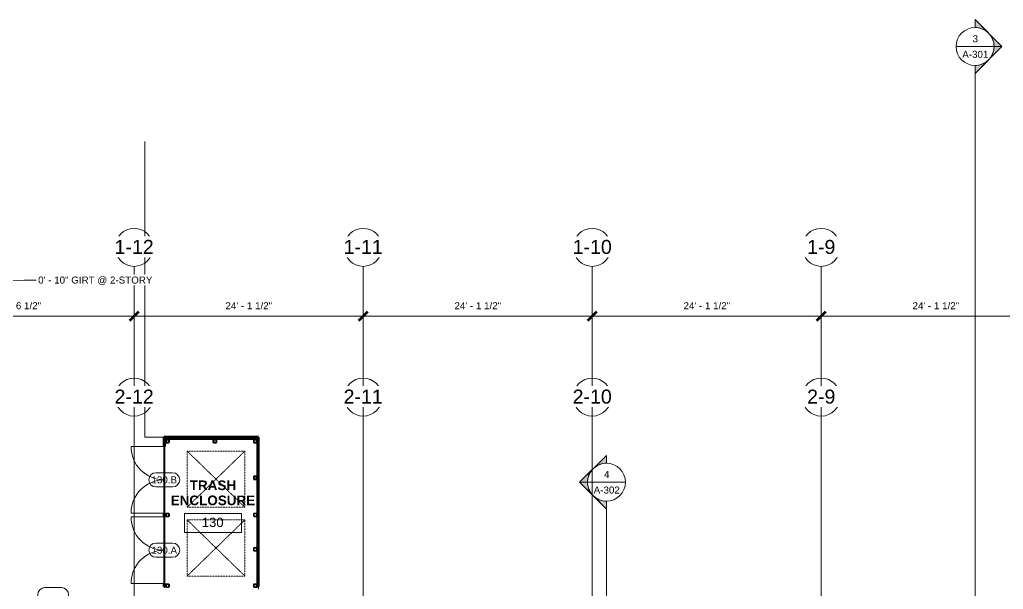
# Model space of a CAD drawing. Header units: inches. Extents: x 21592 to 24810, y -23179 to -20401.
# Drawn here: x 22941 to 24185, y -21122 to -20401 of the extents above; entities that cross this region are included whole.
import ezdxf

# ---------------------------------------------------------------- set-up
doc = ezdxf.new("R2010")
doc.units = ezdxf.units.IN
doc.header["$MEASUREMENT"] = 0
doc.linetypes.add('Grid Line 1_2_', pattern=[0.875, 0.5, -0.125, 0.125, -0.125])
doc.linetypes.add('Hidden 1_8_', pattern=[0.1875, 0.125, -0.0625])
for name, color, linetype, lineweight in [('A-ANNO-DIMS', 211, 'Continuous', 9), ('A-ANNO-DIMS-96', 211, 'Continuous', 9), ('A-AREA-IDEN', 2, 'Continuous', 9), ('A-DETL-HDLN', 90, 'Hidden 1_8_', 9), ('A-DOOR', 31, 'Continuous', 13), ('A-DOOR-IDEN', 31, 'Continuous', 9), ('EOP-PR', 4, 'Continuous', 9), ('G-ANNO-SYMB', 111, 'Continuous', 9), ('L-SITE-WALL', 31, 'Continuous', 13), ('S-COLS', 52, 'Continuous', 9), ('S-GRID', 1, 'Continuous', 9), ('S-GRID-IDEN', 1, 'Continuous', 9)]:
    doc.layers.add(name, color=color, linetype=linetype, lineweight=lineweight)
doc.styles.add('Arial', font='arial.ttf', dxfattribs={"height": 17.703593})
doc.styles.add('Arial_1', font='arial.ttf', dxfattribs={"height": 8.851796})
doc.styles.add('Arial_2', font='arial.ttf', dxfattribs={"height": 11.802395})
doc.styles.add('Arial_B_1', font='arialbd.ttf', dxfattribs={"height": 12.177074})
doc.dimstyles.new('Linear_-_3_32__Arial', dxfattribs={"dimscale": 12, "dimtxt": 9, "dimasz": 1, "dimexe": 0.75, "dimexo": 0.5, "dimgap": 0.5, "dimtad": 1, "dimdec": 4, "dimrnd": 0.0625, "dimzin": 1, "dimdsep": 46, "dimlunit": 4, "dimtxsty": 'Arial_1', "dimblk1": 'OBLIQUE', "dimblk2": 'OBLIQUE', "dimsah": 1, "dimcen": 0.09, "dimdle": 0.75, "dimazin": 0, "dimtfac": 1, "dimtdec": 4, "dimtix": 1, "dimtmove": 0, "dimatfit": 3, "dimfxl": 1, "dimtvp": 1, "dimtfill": 1, "dimfrac": 2, "dimtolj": 1, "dimtzin": 0, "dimarcsym": 2})
doc.dimstyles.new('Linear_-_3_32__Arial_1', dxfattribs={"dimscale": 12, "dimtxt": 9, "dimasz": 1, "dimexe": 0.75, "dimexo": 0.5, "dimgap": 0.5, "dimtad": 1, "dimdec": 4, "dimrnd": 0.0625, "dimzin": 1, "dimdsep": 46, "dimlunit": 4, "dimtxsty": 'Arial_1', "dimblk1": 'OBLIQUE', "dimblk2": 'OBLIQUE', "dimsah": 1, "dimcen": 0.09, "dimdle": 0.75, "dimazin": 0, "dimtfac": 1, "dimtdec": 4, "dimtix": 1, "dimtmove": 1, "dimatfit": 3, "dimfxl": 1, "dimtvp": 1, "dimtfill": 1, "dimfrac": 2, "dimtolj": 1, "dimtzin": 0, "dimarcsym": 2})

# ---------------------------------------------------------------- blocks, each defined once
blk = doc.blocks.new('dumpster door - one-1001559-Enlarged First Floor Plan _West_')
at = {"layer": 'A-DOOR'}
for p, q in [((-42, 0.5), (42, 0.5)), ((42, -0.5), (-42, -0.5))]:
    blk.add_line(p, q, dxfattribs=at)
at = {"layer": 'A-DOOR', "lineweight": 9}
for p, q in [((-42, 0), (-42, -42)), ((42, 0), (42, -42))]:
    blk.add_line(p, q, dxfattribs=at)
for centre, start, end in [((-42, 0), 270, 0), ((42, 0), 180, 270)]:
    blk.add_arc(centre, 42, start, end, dxfattribs=at)
blk = doc.blocks.new('HSS-Hollow Structural Section-Column - HSS4X4X1_4-1001889-Enlarged First Floor Plan _West_')
at = {"layer": 'S-COLS'}
h = blk.add_hatch(dxfattribs=at)
h.set_pattern_fill('FP_12', color=256, style=0, pattern_type=2)
h.set_pattern_definition([(225, (23127.985, -21116.928), (9.503515, -9.503515), []), (225, (23127.985, -21131.328), (9.503515, -9.503515), [])])
h.paths.add_polyline_path([(1.5, 2), (-1.5, 2), (-1.9, 1.9), (-2, 1.5), (-2, -1.5), (-1.9, -1.9), (-1.5, -2), (1.5, -2), (1.9, -1.9), (2, -1.5), (2, 1.5), (1.9, 1.9), (1.7, 1.9)], flags=0)
h.paths.add_polyline_path([(-1.5, 1.8), (1.5, 1.8), (1.7, 1.7), (1.8, 1.5), (1.8, -1.5), (1.7, -1.7), (1.5, -1.8), (-1.5, -1.8), (-1.7, -1.7), (-1.8, -1.5), (-1.8, 1.5), (-1.7, 1.7)], flags=0)
at = {"layer": 'S-COLS', "lineweight": 30}
for p, q in [((-2, 1.5), (-2, -1.5)), ((-1.8, -1.5), (-1.8, 1.5)), ((1.5, 2), (-1.5, 2)), ((-1.5, 1.8), (1.5, 1.8)), ((1.8, 1.5), (1.8, -1.5)), ((2, -1.5), (2, 1.5)), ((1.5, -1.8), (-1.5, -1.8)), ((-1.5, -2), (1.5, -2))]:
    blk.add_line(p, q, dxfattribs=at)
for centre, radius, start, end in [((-1.5, 1.5), 0.466, 90, 180), ((-1.5, 1.5), 0.233, 90, 180), ((1.5, 1.5), 0.466, 360, 90), ((1.5, 1.5), 0.233, 0, 90), ((-1.5, -1.5), 0.466, 180, 270), ((-1.5, -1.5), 0.233, 180, 270), ((1.5, -1.5), 0.233, 270, 360), ((1.5, -1.5), 0.466, 270, 360)]:
    blk.add_arc(centre, radius, start, end, dxfattribs=at)
blk = doc.blocks.new('HSS-Hollow Structural Section-Column - HSS4X4X1_4-V7-Enlarged First Floor Plan _West_')
at = {"layer": 'S-COLS', "lineweight": 30}
for p, q in [((-2, 1.534), (-2, -1.534)), ((-1.767, -1.534), (-1.767, 1.534)), ((1.534, 2), (-1.534, 2)), ((-1.534, 1.767), (1.534, 1.767)), ((1.767, 1.534), (1.767, -1.534)), ((2, -1.534), (2, 1.534)), ((1.534, -1.767), (-1.534, -1.767)), ((-1.534, -2), (1.534, -2))]:
    blk.add_line(p, q, dxfattribs=at)
for centre, radius, start, end in [((-1.534, 1.534), 0.466, 90, 180), ((-1.534, 1.534), 0.233, 90, 180), ((1.534, 1.534), 0.466, 360, 90), ((1.534, 1.534), 0.233, 0, 90), ((-1.534, -1.534), 0.466, 180, 270), ((-1.534, -1.534), 0.233, 180, 270), ((1.534, -1.534), 0.233, 270, 360), ((1.534, -1.534), 0.466, 270, 360)]:
    blk.add_arc(centre, radius, start, end, dxfattribs=at)
blk = doc.blocks.new('HSS-Hollow Structural Section-Column - HSS4X4X1_4-V8-Enlarged First Floor Plan _West_')
at = {"layer": 'S-COLS'}
h = blk.add_hatch(dxfattribs=at)
h.set_pattern_fill('FP_13', color=256, style=0, pattern_type=2)
h.set_pattern_definition([(225, (23127.985, -21027.553), (9.503515, -9.503515), []), (225, (23127.985, -21041.953), (9.503515, -9.503515), [])])
h.paths.add_polyline_path([(1.5, 2), (-1.5, 2), (-1.9, 1.9), (-2, 1.5), (-2, -1.5), (-1.9, -1.9), (-1.5, -2), (1.5, -2), (1.9, -1.9), (2, -1.5), (2, 1.5), (1.9, 1.9), (1.7, 1.9)], flags=0)
h.paths.add_polyline_path([(-1.5, 1.8), (1.5, 1.8), (1.7, 1.7), (1.8, 1.5), (1.8, -1.5), (1.7, -1.7), (1.5, -1.8), (-1.5, -1.8), (-1.7, -1.7), (-1.8, -1.5), (-1.8, 1.5), (-1.7, 1.7)], flags=0)
at = {"layer": 'S-COLS', "lineweight": 30}
for p, q in [((-2, 1.5), (-2, -1.5)), ((-1.8, -1.5), (-1.8, 1.5)), ((1.5, 2), (-1.5, 2)), ((-1.5, 1.8), (1.5, 1.8)), ((1.8, 1.5), (1.8, -1.5)), ((2, -1.5), (2, 1.5)), ((1.5, -1.8), (-1.5, -1.8)), ((-1.5, -2), (1.5, -2))]:
    blk.add_line(p, q, dxfattribs=at)
for centre, radius, start, end in [((-1.5, 1.5), 0.466, 90, 180), ((-1.5, 1.5), 0.233, 90, 180), ((1.5, 1.5), 0.466, 360, 90), ((1.5, 1.5), 0.233, 0, 90), ((-1.5, -1.5), 0.466, 180, 270), ((-1.5, -1.5), 0.233, 180, 270), ((1.5, -1.5), 0.233, 270, 360), ((1.5, -1.5), 0.466, 270, 360)]:
    blk.add_arc(centre, radius, start, end, dxfattribs=at)
blk = doc.blocks.new('HSS-Hollow Structural Section-Column - HSS4X4X1_4-V9-Enlarged First Floor Plan _West_')
at = {"layer": 'S-COLS'}
h = blk.add_hatch(dxfattribs=at)
h.set_pattern_fill('FP_14', color=256, style=0, pattern_type=2)
h.set_pattern_definition([(225, (23238.985, -21027.553), (9.503515, -9.503515), []), (225, (23238.985, -21041.953), (9.503515, -9.503515), [])])
h.paths.add_polyline_path([(1.5, 2), (-1.5, 2), (-1.9, 1.9), (-2, 1.5), (-2, -1.5), (-1.9, -1.9), (-1.5, -2), (1.5, -2), (1.9, -1.9), (2, -1.5), (2, 1.5), (1.9, 1.9)], flags=0)
h.paths.add_polyline_path([(-1.5, 1.8), (1.5, 1.8), (1.7, 1.7), (1.8, 1.5), (1.8, -1.5), (1.7, -1.7), (1.5, -1.8), (-1.5, -1.8), (-1.7, -1.7), (-1.8, -1.5), (-1.8, 1.5), (-1.7, 1.7)], flags=0)
at = {"layer": 'S-COLS', "lineweight": 30}
for p, q in [((-2, 1.5), (-2, -1.5)), ((-1.8, -1.5), (-1.8, 1.5)), ((1.5, 2), (-1.5, 2)), ((-1.5, 1.8), (1.5, 1.8)), ((1.8, 1.5), (1.8, -1.5)), ((2, -1.5), (2, 1.5)), ((1.5, -1.8), (-1.5, -1.8)), ((-1.5, -2), (1.5, -2))]:
    blk.add_line(p, q, dxfattribs=at)
for centre, radius, start, end in [((-1.5, 1.5), 0.466, 90, 180), ((-1.5, 1.5), 0.233, 90, 180), ((1.5, 1.5), 0.466, 360, 90), ((1.5, 1.5), 0.233, 0, 90), ((-1.5, -1.5), 0.466, 180, 270), ((-1.5, -1.5), 0.233, 180, 270), ((1.5, -1.5), 0.233, 270, 360), ((1.5, -1.5), 0.466, 270, 360)]:
    blk.add_arc(centre, radius, start, end, dxfattribs=at)
blk = doc.blocks.new('HSS-Hollow Structural Section-Column - HSS4X4X1_4-V10-Enlarged First Floor Plan _West_')
at = {"layer": 'S-COLS'}
h = blk.add_hatch(dxfattribs=at)
h.set_pattern_fill('FP_15', color=256, style=0, pattern_type=2)
h.set_pattern_definition([(225, (23127.985, -20934.178), (9.503515, -9.503515), []), (225, (23127.985, -20948.578), (9.503515, -9.503515), [])])
h.paths.add_polyline_path([(1.5, 2), (-1.5, 2), (-1.9, 1.9), (-2, 1.5), (-2, -1.5), (-1.9, -1.9), (-1.5, -2), (1.5, -2), (1.9, -1.9), (2, -1.5), (2, 1.5), (1.9, 1.9), (1.7, 1.9)], flags=0)
h.paths.add_polyline_path([(-1.5, 1.8), (1.5, 1.8), (1.7, 1.7), (1.8, 1.5), (1.8, -1.5), (1.7, -1.7), (1.5, -1.8), (-1.5, -1.8), (-1.7, -1.7), (-1.8, -1.5), (-1.8, 1.5), (-1.7, 1.7)], flags=0)
at = {"layer": 'S-COLS', "lineweight": 30}
for p, q in [((-2, 1.5), (-2, -1.5)), ((-1.8, -1.5), (-1.8, 1.5)), ((1.5, 2), (-1.5, 2)), ((-1.5, 1.8), (1.5, 1.8)), ((1.8, 1.5), (1.8, -1.5)), ((2, -1.5), (2, 1.5)), ((1.5, -1.8), (-1.5, -1.8)), ((-1.5, -2), (1.5, -2))]:
    blk.add_line(p, q, dxfattribs=at)
for centre, radius, start, end in [((-1.5, 1.5), 0.466, 90, 180), ((-1.5, 1.5), 0.233, 90, 180), ((1.5, 1.5), 0.466, 360, 90), ((1.5, 1.5), 0.233, 0, 90), ((-1.5, -1.5), 0.466, 180, 270), ((-1.5, -1.5), 0.233, 180, 270), ((1.5, -1.5), 0.233, 270, 360), ((1.5, -1.5), 0.466, 270, 360)]:
    blk.add_arc(centre, radius, start, end, dxfattribs=at)
blk = doc.blocks.new('HSS-Hollow Structural Section-Column - HSS4X4X1_4-V11-Enlarged First Floor Plan _West_')
at = {"layer": 'S-COLS'}
h = blk.add_hatch(dxfattribs=at)
h.set_pattern_fill('FP_16', color=256, style=0, pattern_type=2)
h.set_pattern_definition([(225, (23238.985, -20934.178), (9.503515, -9.503515), []), (225, (23238.985, -20948.578), (9.503515, -9.503515), [])])
h.paths.add_polyline_path([(1.5, 2), (-1.5, 2), (-1.9, 1.9), (-2, 1.5), (-2, -1.5), (-1.9, -1.9), (-1.5, -2), (1.5, -2), (1.9, -1.9), (2, -1.5), (2, 1.5), (1.9, 1.9)], flags=0)
h.paths.add_polyline_path([(-1.5, 1.8), (1.5, 1.8), (1.7, 1.7), (1.8, 1.5), (1.8, -1.5), (1.7, -1.7), (1.5, -1.8), (-1.5, -1.8), (-1.7, -1.7), (-1.8, -1.5), (-1.8, 1.5), (-1.7, 1.7)], flags=0)
at = {"layer": 'S-COLS', "lineweight": 30}
for p, q in [((-2, 1.5), (-2, -1.5)), ((-1.8, -1.5), (-1.8, 1.5)), ((1.5, 2), (-1.5, 2)), ((-1.5, 1.8), (1.5, 1.8)), ((1.8, 1.5), (1.8, -1.5)), ((2, -1.5), (2, 1.5)), ((1.5, -1.8), (-1.5, -1.8)), ((-1.5, -2), (1.5, -2))]:
    blk.add_line(p, q, dxfattribs=at)
for centre, radius, start, end in [((-1.5, 1.5), 0.466, 90, 180), ((-1.5, 1.5), 0.233, 90, 180), ((1.5, 1.5), 0.466, 360, 90), ((1.5, 1.5), 0.233, 0, 90), ((-1.5, -1.5), 0.466, 180, 270), ((-1.5, -1.5), 0.233, 180, 270), ((1.5, -1.5), 0.233, 270, 360), ((1.5, -1.5), 0.466, 270, 360)]:
    blk.add_arc(centre, radius, start, end, dxfattribs=at)
blk = doc.blocks.new('HSS-Hollow Structural Section-Column - HSS4X4X1_4-V12-Enlarged First Floor Plan _West_')
at = {"layer": 'S-COLS'}
h = blk.add_hatch(dxfattribs=at)
h.set_pattern_fill('FP_17', color=256, style=0, pattern_type=2)
h.set_pattern_definition([(225, (23238.985, -21070.928), (9.503515, -9.503515), []), (225, (23238.985, -21085.328), (9.503515, -9.503515), [])])
h.paths.add_polyline_path([(1.5, 2), (-1.5, 2), (-1.9, 1.9), (-2, 1.5), (-2, -1.5), (-1.9, -1.9), (-1.5, -2), (1.5, -2), (1.9, -1.9), (2, -1.5), (2, 1.5), (1.9, 1.9)], flags=0)
h.paths.add_polyline_path([(-1.5, 1.8), (1.5, 1.8), (1.7, 1.7), (1.8, 1.5), (1.8, -1.5), (1.7, -1.7), (1.5, -1.8), (-1.5, -1.8), (-1.7, -1.7), (-1.8, -1.5), (-1.8, 1.5), (-1.7, 1.7)], flags=0)
at = {"layer": 'S-COLS', "lineweight": 30}
for p, q in [((-2, 1.5), (-2, -1.5)), ((-1.8, -1.5), (-1.8, 1.5)), ((1.5, 2), (-1.5, 2)), ((-1.5, 1.8), (1.5, 1.8)), ((1.8, 1.5), (1.8, -1.5)), ((2, -1.5), (2, 1.5)), ((1.5, -1.8), (-1.5, -1.8)), ((-1.5, -2), (1.5, -2))]:
    blk.add_line(p, q, dxfattribs=at)
for centre, radius, start, end in [((-1.5, 1.5), 0.466, 90, 180), ((-1.5, 1.5), 0.233, 90, 180), ((1.5, 1.5), 0.466, 360, 90), ((1.5, 1.5), 0.233, 0, 90), ((-1.5, -1.5), 0.466, 180, 270), ((-1.5, -1.5), 0.233, 180, 270), ((1.5, -1.5), 0.233, 270, 360), ((1.5, -1.5), 0.466, 270, 360)]:
    blk.add_arc(centre, radius, start, end, dxfattribs=at)
blk = doc.blocks.new('HSS-Hollow Structural Section-Column - HSS4X4X1_4-V13-Enlarged First Floor Plan _West_')
at = {"layer": 'S-COLS', "lineweight": 30}
for p, q in [((-2, 1.534), (-2, -1.534)), ((-1.767, -1.534), (-1.767, 1.534)), ((1.534, 2), (-1.534, 2)), ((-1.534, 1.767), (1.534, 1.767)), ((1.767, 1.534), (1.767, -1.534)), ((2, -1.534), (2, 1.534)), ((1.534, -1.767), (-1.534, -1.767)), ((-1.534, -2), (1.534, -2))]:
    blk.add_line(p, q, dxfattribs=at)
for centre, radius, start, end in [((-1.534, 1.534), 0.466, 90, 180), ((-1.534, 1.534), 0.233, 90, 180), ((1.534, 1.534), 0.466, 360, 90), ((1.534, 1.534), 0.233, 0, 90), ((-1.534, -1.534), 0.466, 180, 270), ((-1.534, -1.534), 0.233, 180, 270), ((1.534, -1.534), 0.233, 270, 360), ((1.534, -1.534), 0.466, 270, 360)]:
    blk.add_arc(centre, radius, start, end, dxfattribs=at)
blk = doc.blocks.new('HSS-Hollow Structural Section-Column - HSS4X4X1_4-V14-Enlarged First Floor Plan _West_')
at = {"layer": 'S-COLS'}
h = blk.add_hatch(dxfattribs=at)
h.set_pattern_fill('FP_18', color=256, style=0, pattern_type=2)
h.set_pattern_definition([(225, (23187.985, -20934.178), (9.503515, -9.503515), []), (225, (23187.985, -20948.578), (9.503515, -9.503515), [])])
h.paths.add_polyline_path([(-1.5, 2), (-1.9, 1.9), (-2, 1.5), (-2, -1.5), (-1.9, -1.9), (-1.5, -2), (1.5, -2), (1.9, -1.9), (2, -1.5), (2, 1.5), (1.9, 1.9), (1.5, 2)], flags=0)
h.paths.add_polyline_path([(1.5, 1.8), (1.7, 1.7), (1.8, 1.5), (1.8, -1.5), (1.7, -1.7), (1.5, -1.8), (-1.5, -1.8), (-1.7, -1.7), (-1.8, -1.5), (-1.8, 1.5), (-1.7, 1.7), (-1.5, 1.8)], flags=0)
at = {"layer": 'S-COLS', "lineweight": 30}
for p, q in [((-2, 1.5), (-2, -1.5)), ((-1.8, -1.5), (-1.8, 1.5)), ((1.5, 2), (-1.5, 2)), ((-1.5, 1.8), (1.5, 1.8)), ((1.8, 1.5), (1.8, -1.5)), ((2, -1.5), (2, 1.5)), ((1.5, -1.8), (-1.5, -1.8)), ((-1.5, -2), (1.5, -2))]:
    blk.add_line(p, q, dxfattribs=at)
for centre, radius, start, end in [((-1.5, 1.5), 0.466, 90, 180), ((-1.5, 1.5), 0.233, 90, 180), ((1.5, 1.5), 0.466, 360, 90), ((1.5, 1.5), 0.233, 0, 90), ((-1.5, -1.5), 0.466, 180, 270), ((-1.5, -1.5), 0.233, 180, 270), ((1.5, -1.5), 0.233, 270, 360), ((1.5, -1.5), 0.466, 270, 360)]:
    blk.add_arc(centre, radius, start, end, dxfattribs=at)
blk = doc.blocks.new('Grid - Grid Head - Circle-14747-Enlarged First Floor Plan _West_')
at = {"layer": 'S-GRID-IDEN'}
blk.add_circle((0, 0), 0.25, dxfattribs=at)
blk = doc.blocks.new('Section - Section Head - Filled-1526-Enlarged First Floor Plan _West_')
at = {"layer": 'G-ANNO-SYMB'}
h = blk.add_hatch(color=256, dxfattribs=at)
edge = h.paths.add_edge_path(flags=0)
edge.add_line((-0.427, 0.177), (-0.25, 0.354))
edge.add_line((-0.25, 0.354), (-0.25, 0.25))
edge.add_arc((-0.25, 0), 0.25, 90, 135)
h = blk.add_hatch(color=256, dxfattribs=at)
edge = h.paths.add_edge_path(flags=0)
edge.add_arc((-0.25, 0), 0.25, 45, 90)
edge.add_line((-0.25, 0.25), (-0.25, 0.354))
edge.add_line((-0.25, 0.354), (-0.073, 0.177))
h = blk.add_hatch(color=256, dxfattribs=at)
edge = h.paths.add_edge_path(flags=0)
edge.add_arc((-0.25, 0), 0.25, 137.9216, 180)
edge.add_line((-0.5, 0), (-0.604, 0))
edge.add_line((-0.604, 0), (-0.436, 0.168))
h = blk.add_hatch(color=256, dxfattribs=at)
edge = h.paths.add_edge_path(flags=0)
edge.add_line((-0.064, 0.168), (0.104, 0))
edge.add_line((0.104, 0), (0, 0))
edge.add_arc((-0.25, 0), 0.25, 0, 42.0784)
for p, q in [((-0.25, 0.354), (-0.604, 0)), ((-0.25, 0.354), (-0.427, 0.177)), ((-0.25, 0.354), (0.104, 0)), ((-0.25, 0.25), (-0.25, 0.354)), ((-0.073, 0.177), (-0.25, 0.354)), ((-0.25, 0.354), (-0.25, 0.25)), ((-0.436, 0.168), (-0.604, 0)), ((0.104, 0), (-0.064, 0.168)), ((-0.604, 0), (-0.5, 0)), ((0, 0), (0.104, 0)), ((-0.5, 0), (-0.604, 0)), ((0, 0), (0.104, 0))]:
    blk.add_line(p, q, dxfattribs=at)
for start, end in [(360, 180), (137.9216, 180), (90, 135), (45, 90), (0, 42.0784), (180, 360)]:
    blk.add_arc((-0.25, 0), 0.25, start, end, dxfattribs=at)
blk = doc.blocks.new('DIMBLOCK2-Enlarged First Floor Plan _West_')
at = {"layer": 'A-ANNO-DIMS-96'}
for p, q in [((22772.4, -20776), (22791.4, -20776)), ((22781.4, -20773.5), (22781.4, -20785)), ((22781.4, -20776), (22781.4, -20773.5)), ((22791.4, -20773.5), (22791.4, -20785)), ((22791.4, -20776), (22791.4, -20773.5))]:
    blk.add_line(p, q, dxfattribs=at)
at = {"layer": 'A-ANNO-DIMS-96', "lineweight": 50}
for p, q in [((22781.4, -20776), (22775.4, -20782)), ((22781.4, -20776), (22787.4, -20770)), ((22791.4, -20776), (22785.4, -20782)), ((22791.4, -20776), (22797.4, -20770))]:
    blk.add_line(p, q, dxfattribs=at)
at = {"layer": 'A-ANNO-DIMS-96'}
blk.add_ellipse((22964.6, -20776), major_axis=(178.3, 0), ratio=0.255343, start_param=1.570796, end_param=3.141593, dxfattribs=at)
at = {"layer": 'A-ANNO-DIMS-96', "color": 0, "insert": (22964.6, -20726), "char_height": 8.852, "width": 172.135, "attachment_point": 1, "line_spacing_factor": 0.938532, "style": 'Arial_1', "bg_fill": 3, "box_fill_scale": 1.25, "bg_fill_color": 0, "bg_fill_transparency": 0}
blk.add_mtext('0\' - 10" GIRT @ 2-STORY', dxfattribs=at)
blk = doc.blocks.new('_Oblique')
at = {"color": 0, "linetype": 'ByBlock', "lineweight": -2}
blk.add_line((-0.5, -0.5), (0.5, 0.5), dxfattribs=at)
blk = doc.blocks.new('DIMBLOCK3-Enlarged First Floor Plan _West_')
at = {"layer": 'A-ANNO-DIMS-96', "lineweight": 50}
for p, q in [((22791.4, -20776), (22785.4, -20782)), ((22791.4, -20776), (22797.4, -20770)), ((23085.9, -20776), (23079.9, -20782)), ((23085.9, -20776), (23091.9, -20770))]:
    blk.add_line(p, q, dxfattribs=at)
at = {"layer": 'A-ANNO-DIMS-96'}
for p, q in [((22791.4, -20773.5), (22791.4, -20785)), ((22791.4, -20776), (22791.4, -20773.5)), ((22791.4, -20776), (23085.9, -20776)), ((23085.9, -20773.5), (23085.9, -20785)), ((23085.9, -20776), (23085.9, -20773.5))]:
    blk.add_line(p, q, dxfattribs=at)
at = {"layer": 'A-ANNO-DIMS-96', "color": 0, "insert": (22909.3, -20758.5), "char_height": 8.852, "width": 70.449, "attachment_point": 1, "line_spacing_factor": 0.938532, "style": 'Arial_1', "bg_fill": 3, "box_fill_scale": 1.25, "bg_fill_color": 0, "bg_fill_transparency": 0}
blk.add_mtext('24\' - 6 1/2"', dxfattribs=at)
blk = doc.blocks.new('DIMBLOCK4-Enlarged First Floor Plan _West_')
at = {"layer": 'A-ANNO-DIMS-96', "lineweight": 50}
for p, q in [((23085.9, -20776), (23079.9, -20782)), ((23085.9, -20776), (23091.9, -20770)), ((23375.4, -20776), (23369.4, -20782)), ((23375.4, -20776), (23381.4, -20770))]:
    blk.add_line(p, q, dxfattribs=at)
at = {"layer": 'A-ANNO-DIMS-96'}
for p, q in [((23085.9, -20773.5), (23085.9, -20785)), ((23085.9, -20776), (23085.9, -20773.5)), ((23085.9, -20776), (23375.4, -20776)), ((23375.4, -20773.5), (23375.4, -20785)), ((23375.4, -20776), (23375.4, -20773.5))]:
    blk.add_line(p, q, dxfattribs=at)
at = {"layer": 'A-ANNO-DIMS-96', "color": 0, "insert": (23201.3, -20758.5), "char_height": 8.852, "width": 70.449, "attachment_point": 1, "line_spacing_factor": 0.938532, "style": 'Arial_1', "bg_fill": 3, "box_fill_scale": 1.25, "bg_fill_color": 0, "bg_fill_transparency": 0}
blk.add_mtext('24\' - 1 1/2"', dxfattribs=at)
blk = doc.blocks.new('DIMBLOCK5-Enlarged First Floor Plan _West_')
at = {"layer": 'A-ANNO-DIMS-96', "lineweight": 50}
for p, q in [((23375.4, -20776), (23369.4, -20782)), ((23375.4, -20776), (23381.4, -20770)), ((23664.9, -20776), (23658.9, -20782)), ((23664.9, -20776), (23670.9, -20770))]:
    blk.add_line(p, q, dxfattribs=at)
at = {"layer": 'A-ANNO-DIMS-96'}
for p, q in [((23375.4, -20773.5), (23375.4, -20785)), ((23375.4, -20776), (23375.4, -20773.5)), ((23375.4, -20776), (23664.9, -20776)), ((23664.9, -20773.5), (23664.9, -20785)), ((23664.9, -20776), (23664.9, -20773.5))]:
    blk.add_line(p, q, dxfattribs=at)
at = {"layer": 'A-ANNO-DIMS-96', "color": 0, "insert": (23490.8, -20758.5), "char_height": 8.852, "width": 70.449, "attachment_point": 1, "line_spacing_factor": 0.938532, "style": 'Arial_1', "bg_fill": 3, "box_fill_scale": 1.25, "bg_fill_color": 0, "bg_fill_transparency": 0}
blk.add_mtext('24\' - 1 1/2"', dxfattribs=at)
blk = doc.blocks.new('DIMBLOCK6-Enlarged First Floor Plan _West_')
at = {"layer": 'A-ANNO-DIMS-96', "lineweight": 50}
for p, q in [((23664.9, -20776), (23658.9, -20782)), ((23664.9, -20776), (23670.9, -20770)), ((23954.4, -20776), (23948.4, -20782)), ((23954.4, -20776), (23960.4, -20770))]:
    blk.add_line(p, q, dxfattribs=at)
at = {"layer": 'A-ANNO-DIMS-96'}
for p, q in [((23664.9, -20773.5), (23664.9, -20785)), ((23664.9, -20776), (23664.9, -20773.5)), ((23664.9, -20776), (23954.4, -20776)), ((23954.4, -20773.5), (23954.4, -20785)), ((23954.4, -20776), (23954.4, -20773.5))]:
    blk.add_line(p, q, dxfattribs=at)
at = {"layer": 'A-ANNO-DIMS-96', "color": 0, "insert": (23780.3, -20758.5), "char_height": 8.852, "width": 70.449, "attachment_point": 1, "line_spacing_factor": 0.938532, "style": 'Arial_1', "bg_fill": 3, "box_fill_scale": 1.25, "bg_fill_color": 0, "bg_fill_transparency": 0}
blk.add_mtext('24\' - 1 1/2"', dxfattribs=at)
blk = doc.blocks.new('DIMBLOCK7-Enlarged First Floor Plan _West_')
at = {"layer": 'A-ANNO-DIMS-96', "lineweight": 50}
for p, q in [((23954.4, -20776), (23948.4, -20782)), ((23954.4, -20776), (23960.4, -20770)), ((24243.9, -20776), (24237.9, -20782)), ((24243.9, -20776), (24249.9, -20770))]:
    blk.add_line(p, q, dxfattribs=at)
at = {"layer": 'A-ANNO-DIMS-96'}
for p, q in [((23954.4, -20773.5), (23954.4, -20785)), ((23954.4, -20776), (23954.4, -20773.5)), ((23954.4, -20776), (24243.9, -20776)), ((24243.9, -20773.5), (24243.9, -20785)), ((24243.9, -20776), (24243.9, -20773.5))]:
    blk.add_line(p, q, dxfattribs=at)
at = {"layer": 'A-ANNO-DIMS-96', "color": 0, "insert": (24069.8, -20758.5), "char_height": 8.852, "width": 70.449, "attachment_point": 1, "line_spacing_factor": 0.938532, "style": 'Arial_1', "bg_fill": 3, "box_fill_scale": 1.25, "bg_fill_color": 0, "bg_fill_transparency": 0}
blk.add_mtext('24\' - 1 1/2"', dxfattribs=at)
blk = doc.blocks.new('Door Tag - Door Tag-4658-Enlarged First Floor Plan _West_')
at = {"layer": 'A-DOOR-IDEN'}
for p, q in [((-0.109375, 0.09375), (0.109375, 0.09375)), ((-0.109375, -0.09375), (0.109375, -0.09375))]:
    blk.add_line(p, q, dxfattribs=at)
for centre, start, end in [((-0.109375, 0), 90, 270), ((0.109375, 0), 270, 90)]:
    blk.add_arc(centre, 0.09375, start, end, dxfattribs=at)
blk = doc.blocks.new('Room Tag - Room Tag-1304355-Enlarged First Floor Plan _West_')
at = {"layer": 'A-AREA-IDEN'}
for p, q in [((-0.375, -0.0625), (-0.375, -0.3125)), ((-0.375, -0.0625), (0.375, -0.0625)), ((0.375, -0.0625), (0.375, -0.3125)), ((-0.375, -0.3125), (0.375, -0.3125))]:
    blk.add_line(p, q, dxfattribs=at)

msp = doc.modelspace()

# ---------------------------------------------------------------- linework, layer by layer
at = {"layer": 'A-DETL-HDLN'}
for p, q in [((23152.86637, -20946.70916), (23225.86637, -20946.70916)), ((23152.86637, -21017.70916), (23152.86637, -20946.70916)), ((23152.86637, -20946.70916), (23225.86637, -21017.70916)), ((23225.86637, -20946.70916), (23152.86637, -21017.70916)), ((23225.86637, -20946.70916), (23225.86637, -21017.70916)), ((23225.86637, -21017.70916), (23152.86637, -21017.70916)), ((23152.86637, -21033.70916), (23225.86637, -21033.70916)), ((23152.86637, -21104.70916), (23152.86637, -21033.70916)), ((23152.86637, -21033.70916), (23225.86637, -21104.70916)), ((23225.86637, -21033.70916), (23152.86637, -21104.70916)), ((23225.86637, -21033.70916), (23225.86637, -21104.70916)), ((23225.86637, -21104.70916), (23152.86637, -21104.70916))]:
    msp.add_line(p, q, dxfattribs=at)
at = {"layer": 'EOP-PR'}
for p, q in [((23099.23523, -20555.04742), (23099.23523, -20929.30281)), ((23099.23523, -20929.30281), (23123.23523, -20929.30281)), ((23243.23523, -21118.05281), (23243.23523, -21121.30281))]:
    msp.add_line(p, q, dxfattribs=at)
at = {"layer": 'G-ANNO-SYMB'}
for p, q in [((24124.83531, -20435.10083), (24172.83531, -20435.10083)), ((24148.83531, -20459.10083), (24148.83531, -23129.8711)), ((23658.96338, -20986.08493), (23706.96338, -20986.08493)), ((23682.96338, -21010.08493), (23682.96338, -22915.84748))]:
    msp.add_line(p, q, dxfattribs=at)
at = {"layer": 'L-SITE-WALL', "lineweight": 50}
for p, q in [((23243.23523, -20929.30281), (23123.23523, -20929.30281)), ((23123.23523, -20929.30281), (23123.23523, -20941.05281)), ((23124.73523, -20930.80281), (23241.73523, -20930.80281)), ((23124.73523, -20941.05281), (23124.73523, -20930.80281)), ((23241.73523, -20930.80281), (23241.73523, -21118.05281)), ((23243.23523, -21118.05281), (23243.23523, -20929.30281)), ((23123.23523, -20941.05281), (23124.73523, -20941.05281)), ((23124.73523, -21025.05281), (23123.23523, -21025.05281)), ((23123.23523, -21025.05281), (23123.23523, -21030.05281)), ((23124.73523, -21030.05281), (23124.73523, -21025.05281)), ((23123.23523, -21030.05281), (23124.73523, -21030.05281)), ((23124.73523, -21114.05281), (23123.23523, -21114.05281)), ((23123.23523, -21114.05281), (23123.23523, -21118.05281)), ((23123.23523, -21118.05281), (23124.73523, -21118.05281)), ((23124.73523, -21118.05281), (23124.73523, -21114.05281)), ((23241.73523, -21118.05281), (23243.23523, -21118.05281))]:
    msp.add_line(p, q, dxfattribs=at)
at = {"layer": 'S-GRID', "linetype": 'Grid Line 1_2_'}
for p, q in [((23085.89023, -22879.30281), (23085.89023, -20713.12653)), ((23375.39023, -22879.30281), (23375.39023, -20713.12653)), ((23664.89023, -22879.30281), (23664.89023, -20713.12653)), ((23954.39023, -22879.30281), (23954.39023, -20713.12653)), ((23085.89023, -23130.6211), (23085.89023, -20902.42781)), ((23375.39023, -23130.6211), (23375.39023, -20902.42781)), ((23664.89023, -23130.6211), (23664.89023, -20902.42781)), ((23954.39023, -23130.6211), (23954.39023, -20902.42781))]:
    msp.add_line(p, q, dxfattribs=at)

# ---------------------------------------------------------------- block references
at = {"layer": 'A-AREA-IDEN', "xscale": 95.99999999999994, "yscale": 95.99999999999994, "zscale": 95.99999999999994}
msp.add_blockref('Room Tag - Room Tag-1304355-Enlarged First Floor Plan _West_', (23185.45731, -21019.75622), dxfattribs=at)
at = {"layer": 'A-DOOR', "rotation": 270}
for p in [(23123.98523, -20983.05281), (23123.98523, -21072.05281)]:
    msp.add_blockref('dumpster door - one-1001559-Enlarged First Floor Plan _West_', p, dxfattribs=at)
at = {"layer": 'A-DOOR-IDEN', "xscale": 95.99999999999994, "yscale": 95.99999999999994, "zscale": 95.99999999999994}
for p in [(23123.98523, -20983.05281), (23123.98523, -21072.05281), (22983.51523, -21128.42781)]:
    msp.add_blockref('Door Tag - Door Tag-4658-Enlarged First Floor Plan _West_', p, dxfattribs=at)
at = {"layer": 'G-ANNO-SYMB', "xscale": 95.99999999999994, "yscale": 95.99999999999994, "zscale": 95.99999999999994, "rotation": 269.9999999999996}
msp.add_blockref('Section - Section Head - Filled-1526-Enlarged First Floor Plan _West_', (24148.83531, -20459.10083), dxfattribs=at)
at = {"layer": 'G-ANNO-SYMB', "extrusion": (0, 0, -1), "xscale": 95.99999999999994, "yscale": 95.99999999999994, "zscale": 95.99999999999994, "rotation": 270.0000000000003}
msp.add_blockref('Section - Section Head - Filled-1526-Enlarged First Floor Plan _West_', (-23682.96338, -21010.08493), dxfattribs=at)
at = {"layer": 'S-COLS', "rotation": 180}
for name, p in [('HSS-Hollow Structural Section-Column - HSS4X4X1_4-V10-Enlarged First Floor Plan _West_', (23127.98523, -20934.17781)), ('HSS-Hollow Structural Section-Column - HSS4X4X1_4-V14-Enlarged First Floor Plan _West_', (23187.98523, -20934.17781)), ('HSS-Hollow Structural Section-Column - HSS4X4X1_4-V11-Enlarged First Floor Plan _West_', (23238.98523, -20934.17781)), ('HSS-Hollow Structural Section-Column - HSS4X4X1_4-V13-Enlarged First Floor Plan _West_', (23238.98523, -20980.55281)), ('HSS-Hollow Structural Section-Column - HSS4X4X1_4-V8-Enlarged First Floor Plan _West_', (23127.98523, -21027.55281)), ('HSS-Hollow Structural Section-Column - HSS4X4X1_4-V9-Enlarged First Floor Plan _West_', (23238.98523, -21027.55281)), ('HSS-Hollow Structural Section-Column - HSS4X4X1_4-V12-Enlarged First Floor Plan _West_', (23238.98523, -21070.92781)), ('HSS-Hollow Structural Section-Column - HSS4X4X1_4-1001889-Enlarged First Floor Plan _West_', (23127.98523, -21116.92781)), ('HSS-Hollow Structural Section-Column - HSS4X4X1_4-V7-Enlarged First Floor Plan _West_', (23238.98523, -21116.92781))]:
    msp.add_blockref(name, p, dxfattribs=at)
at = {"layer": 'S-GRID-IDEN', "xscale": 95.99999999999994, "yscale": 95.99999999999994, "zscale": 95.99999999999994}
for p in [(23085.89023, -20689.12653), (23375.39023, -20689.12653), (23664.89023, -20689.12653), (23954.39023, -20689.12653), (23085.89023, -20878.42781), (23375.39023, -20878.42781), (23664.89023, -20878.42781), (23954.39023, -20878.42781)]:
    msp.add_blockref('Grid - Grid Head - Circle-14747-Enlarged First Floor Plan _West_', p, dxfattribs=at)

# ---------------------------------------------------------------- texts
at = {"layer": 'A-AREA-IDEN', "attachment_point": 2, "line_spacing_factor": 0.938532}
for s, insert, char_height, width, style in [('TRASH\\PENCLOSURE', (23185.46801, -20983.88799), 12.177074, 123.84, 'Arial_B_1'), ('130', (23185.18198, -21030.94931), 11.802395, 32.832, 'Arial_2')]:
    msp.add_mtext(s, dxfattribs=dict(at, insert=insert, char_height=char_height, width=width, style=style))
at = {"layer": 'A-DOOR-IDEN', "char_height": 8.851796, "width": 38.556, "attachment_point": 2, "line_spacing_factor": 0.938532, "style": 'Arial_1'}
for s, insert in [('130.B', (23123.9439, -20978.64842)), ('130.A', (23123.9439, -21067.64842))]:
    msp.add_mtext(s, dxfattribs=dict(at, insert=insert))
at = {"layer": 'G-ANNO-SYMB', "attachment_point": 2, "line_spacing_factor": 0.938532, "style": 'Arial_1'}
for s, insert, char_height, width in [('3', (24149.14268, -20420.93171), 8.8518, 8.208), ('A-301', (24149.14268, -20440.56795), 8.851796, 39.312), ('4', (23683.27075, -20971.9158), 8.8518, 8.208), ('A-302', (23683.27075, -20991.55205), 8.851796, 39.312)]:
    msp.add_mtext(s, dxfattribs=dict(at, insert=insert, char_height=char_height, width=width))

# ---------------------------------------------------------------- next in the draw order: texts
at = {"layer": 'S-GRID-IDEN', "char_height": 17.703593, "attachment_point": 2, "line_spacing_factor": 0.938532, "style": 'Arial', "bg_fill": 3, "box_fill_scale": 1.25, "bg_fill_color": 0, "bg_fill_transparency": 0}
for s, insert, width in [('1-12', (23085.88561, -20679.68966), 58.968), ('1-11', (23375.38561, -20679.68966), 58.968), ('1-10', (23664.88561, -20679.68966), 58.968), ('1-9', (23954.38561, -20679.68966), 42.552), ('2-12', (23085.88561, -20868.99094), 58.968), ('2-11', (23375.38561, -20868.99094), 58.968), ('2-10', (23664.88561, -20868.99094), 58.968), ('2-9', (23954.38561, -20868.99094), 42.552)]:
    msp.add_mtext(s, dxfattribs=dict(at, insert=insert, width=width))

# ---------------------------------------------------------------- next in the draw order: dimensions: what is measured, and where the dimension line sits
at = {"layer": 'A-ANNO-DIMS'}
dim = msp.add_linear_dim(base=(22791.39023, -20776.031), p1=(22781.39023, -20767.54572), p2=(22791.39023, -20767.54572), dimstyle='Linear_-_3_32__Arial_1', override={"dimpost": '<>GIRT @ 2-STORY', "dimfxl": 10}, dxfattribs=at)
dim.commit()
dim.dimension.update_dxf_attribs({"geometry": 'DIMBLOCK2-Enlarged First Floor Plan _West_', "text_midpoint": (23050.7143, -20731.85621), "dimtype": 160})

# ---------------------------------------------------------------- next in the draw order: dimensions: what is measured, and where the dimension line sits
dim = msp.add_linear_dim(base=(23085.89023, -20776.031), p1=(22791.39023, -20767.54572), p2=(23085.89023, -20767.54572), dimstyle='Linear_-_3_32__Arial', override={"dimpost": '<>', "dimfxl": 294.5}, dxfattribs=at)
dim.commit()
dim.dimension.update_dxf_attribs({"geometry": 'DIMBLOCK3-Enlarged First Floor Plan _West_', "text_midpoint": (22938.64023, -20765.45415)})

# ---------------------------------------------------------------- next in the draw order: dimensions: what is measured, and where the dimension line sits
dim = msp.add_linear_dim(base=(23375.39023, -20776.031), p1=(23085.89023, -20767.54572), p2=(23375.39023, -20767.54572), dimstyle='Linear_-_3_32__Arial', override={"dimpost": '<>', "dimfxl": 289.5}, dxfattribs=at)
dim.commit()
dim.dimension.update_dxf_attribs({"geometry": 'DIMBLOCK4-Enlarged First Floor Plan _West_', "text_midpoint": (23230.64023, -20765.45415)})

# ---------------------------------------------------------------- next in the draw order: dimensions: what is measured, and where the dimension line sits
dim = msp.add_linear_dim(base=(23664.89023, -20776.031), p1=(23375.39023, -20767.54572), p2=(23664.89023, -20767.54572), dimstyle='Linear_-_3_32__Arial', override={"dimpost": '<>', "dimfxl": 289.5}, dxfattribs=at)
dim.commit()
dim.dimension.update_dxf_attribs({"geometry": 'DIMBLOCK5-Enlarged First Floor Plan _West_', "text_midpoint": (23520.14023, -20765.45415)})

# ---------------------------------------------------------------- next in the draw order: dimensions: what is measured, and where the dimension line sits
dim = msp.add_linear_dim(base=(23954.39023, -20776.031), p1=(23664.89023, -20767.54572), p2=(23954.39023, -20767.54572), dimstyle='Linear_-_3_32__Arial', override={"dimpost": '<>', "dimfxl": 289.5}, dxfattribs=at)
dim.commit()
dim.dimension.update_dxf_attribs({"geometry": 'DIMBLOCK6-Enlarged First Floor Plan _West_', "text_midpoint": (23809.64023, -20765.45415)})

# ---------------------------------------------------------------- next in the draw order: dimensions: what is measured, and where the dimension line sits
dim = msp.add_linear_dim(base=(24243.89023, -20776.031), p1=(23954.39023, -20767.54572), p2=(24243.89023, -20767.54572), dimstyle='Linear_-_3_32__Arial', override={"dimpost": '<>', "dimfxl": 289.5}, dxfattribs=at)
dim.commit()
dim.dimension.update_dxf_attribs({"geometry": 'DIMBLOCK7-Enlarged First Floor Plan _West_', "text_midpoint": (24099.14023, -20765.45415)})

doc.saveas('drawing.dxf')
